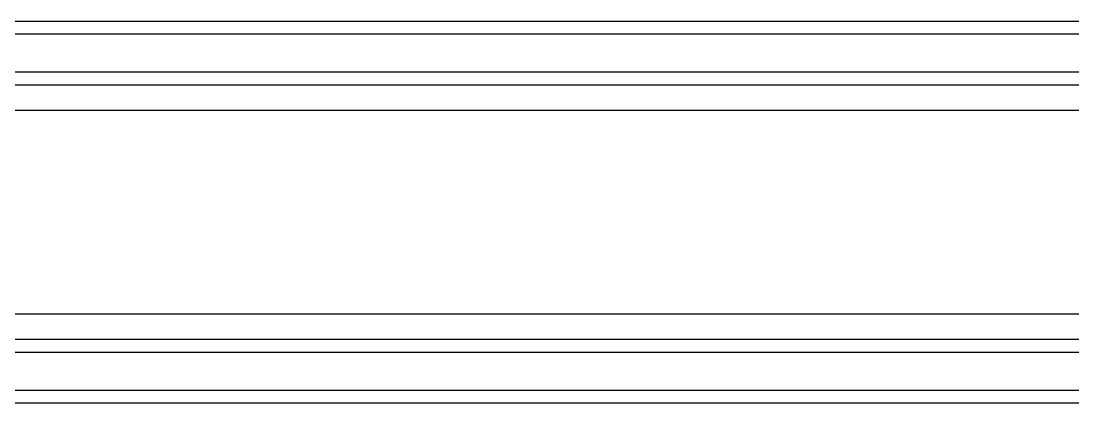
# Model space of a CAD drawing. Header units: millimetres. Extents: x 562 to 17351, y 2396 to 6995.
# Drawn here: x 12283.2 to 12365.8, y 4452.2 to 4482.2 of the extents above; entities that cross this region are included whole.
import ezdxf

# ---------------------------------------------------------------- set-up
doc = ezdxf.new("R2010")
doc.units = ezdxf.units.MM
doc.layers.add('02___PRT_ALL_AXES', color=7, linetype='Continuous')

# ---------------------------------------------------------------- blocks, each defined once
blk = doc.blocks.new('dfx')
at = {"color": 114, "linetype": 'Continuous', "lineweight": -3, "true_color": 0x139b48}
for p, q in [((13147.482, 8801.227), (13701.482, 8801.227)), ((13147.482, 8796.227), (13701.482, 8796.227)), ((13147.482, 8794.227), (13701.482, 8794.227)), ((13147.482, 8778.227), (13701.482, 8778.227)), ((13147.482, 8776.227), (13701.482, 8776.227)), ((13147.482, 8771.227), (13701.482, 8771.227))]:
    blk.add_line(p, q, dxfattribs=at)
at = {"layer": '02___PRT_ALL_AXES', "color": 114, "linetype": 'Continuous', "lineweight": -3, "true_color": 0x139b48}
for p, q in [((13151.451, 8800.227), (13697.512, 8800.227)), ((13151.451, 8797.227), (13697.512, 8797.227)), ((13151.451, 8775.227), (13697.512, 8775.227)), ((13151.451, 8772.227), (13697.512, 8772.227))]:
    blk.add_line(p, q, dxfattribs=at)
blk = doc.blocks.new('*U142')
blk.add_blockref('dfx', (-13416.982, -8530.477))
blk = doc.blocks.new('*U143')
at = {"color": 0, "linetype": 'ByBlock', "lineweight": -2, "transparency": 16777216}
blk.add_blockref('*U142', (0, 0), dxfattribs=at)

msp = doc.modelspace()

# ---------------------------------------------------------------- block references
msp.add_blockref('*U143', (12431.316, 4211.467))

doc.saveas('drawing.dxf')
